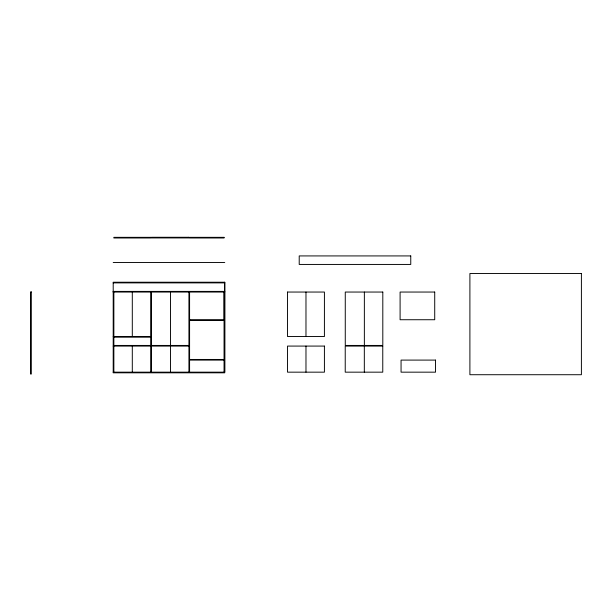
<?xml version="1.0" encoding="UTF-8"?>
<svg xmlns="http://www.w3.org/2000/svg" width="612" height="612" viewBox="0 0 612 612"><rect width="100%" height="100%" fill="white"/><g stroke="black" fill="none" stroke-linecap="round" stroke-linejoin="round"><path stroke-width="0.92" d="M224.719 282.231L224.711 372.815L113.205 372.815L113.205 282.231L224.749 282.231L224.711 372.165L113.205 372.165M224.696 292.046L113.205 292.046L113.205 291.396L224.749 291.396M113.205 262.487L224.749 262.487M113.205 282.882L224.749 282.882M113.205 291.893L113.855 291.893L113.855 372.165M224.696 291.893L224.053 291.893L224.053 372.165M189.582 319.732L224.199 319.732M113.205 336.531L151.394 336.531M113.855 337.181L150.743 337.181M113.855 345.436L150.743 345.436M151.394 345.436L188.932 345.436M113.205 346.078L188.932 346.078M189.582 359.451L224.053 359.451M189.582 360.093L224.053 360.093M364.362 292.046L364.362 345.436M364.324 346.078L364.324 372.165M305.977 292.046L305.977 336.531M305.977 346.078L305.977 372.165M224.199 292.046L224.206 320.382L189.728 320.382L189.728 319.732M189.582 372.165L189.582 291.893L188.932 291.893L188.932 372.165M170.488 292.046L170.488 345.436M170.488 346.078L170.488 372.165M151.394 372.165L151.394 291.893L150.743 291.893L150.743 372.165M132.299 292.046L132.299 336.531M132.299 346.078L132.299 372.165M287.525 292.046L287.525 336.531L324.414 336.531L324.421 292.046L287.525 292.046M188.932 237.28L151.394 237.28L151.394 237.93L188.932 237.93L188.932 237.28M150.743 237.334L113.855 237.334L113.855 237.984L150.743 237.984L150.743 237.334M224.061 237.334L189.582 237.334L189.582 237.984L224.061 237.984L224.061 237.334M410.759 255.923L299.214 255.923L299.214 264.438L410.759 264.438L410.759 255.923M581.4 273.526L469.901 273.526L469.901 374.72L581.4 374.72L581.4 273.526M31.25 291.893L30.6 291.893L30.6 374.07L31.25 374.07L31.25 291.893M382.806 292.046L345.267 292.046L345.267 345.436L382.806 345.436L382.806 292.046M434.719 292.046L400.095 292.046L400.095 319.732L434.719 319.732L434.719 292.046M324.414 346.078L287.525 346.078L287.525 372.165L324.421 372.165L324.414 346.078M382.768 346.078L345.229 346.078L345.229 372.165L382.768 372.165L382.768 346.078M435.53 360.093L401.059 360.093L401.059 372.165L435.53 372.165L435.53 360.093"/></g></svg>
